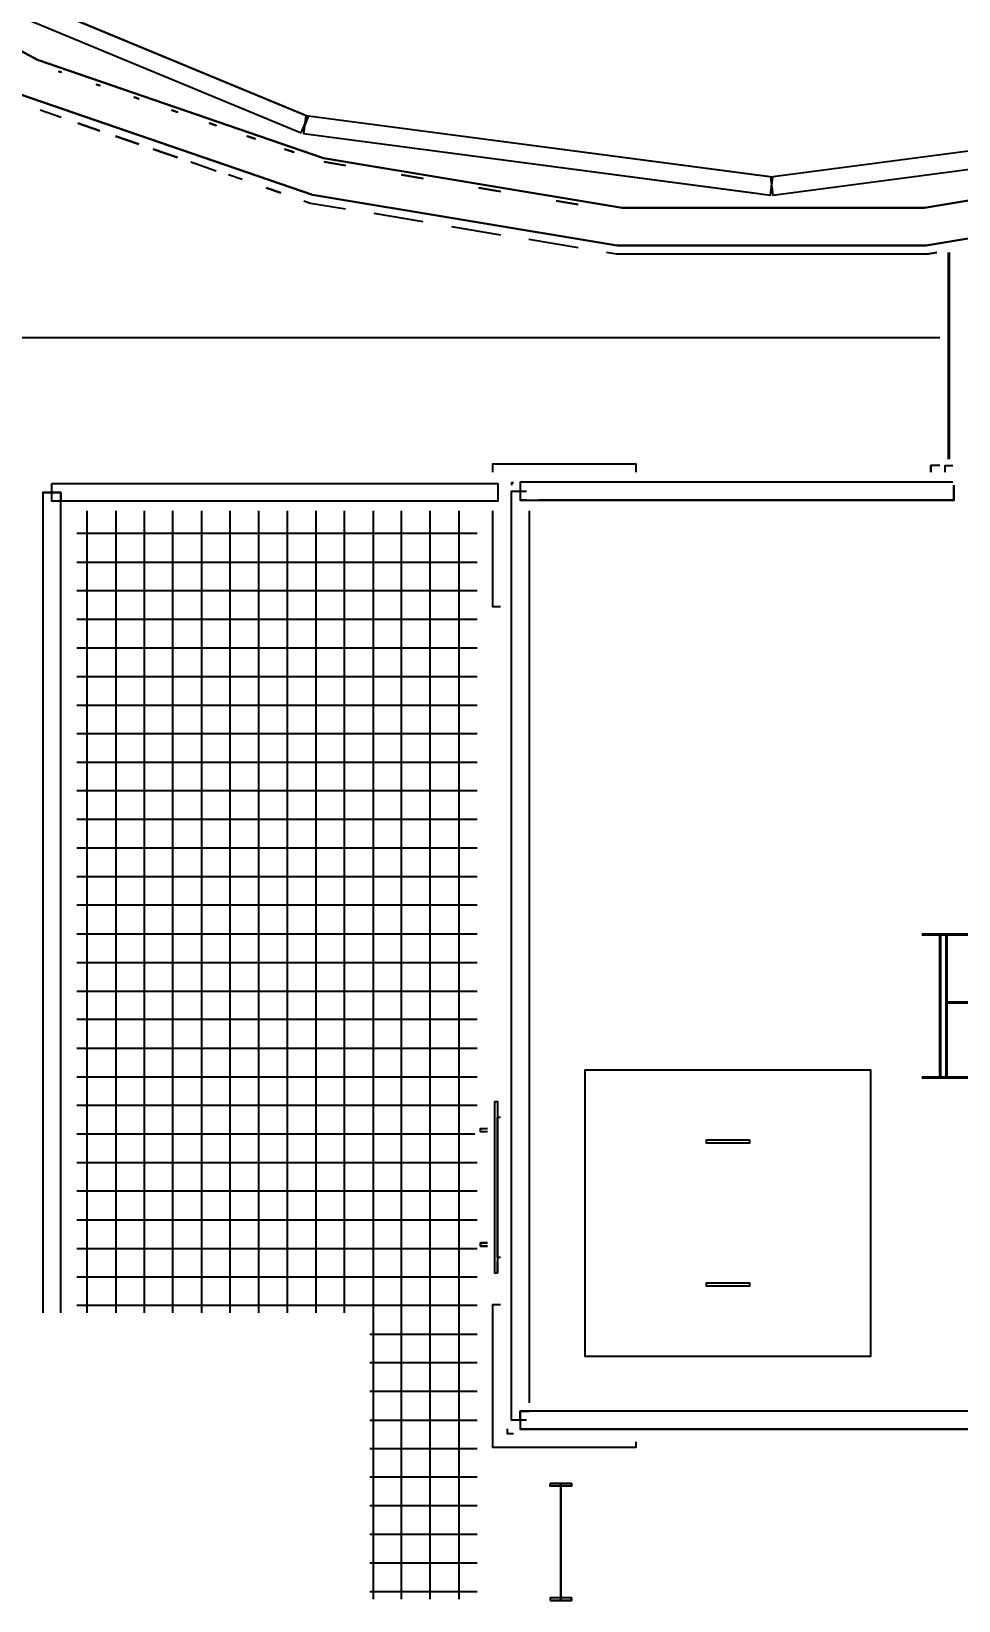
# Model space of a CAD drawing. Extents: x -57244 to 324435, y 15553 to 159369.
# Drawn here: x 98971 to 102214, y 33103 to 38589 of the extents above; entities that cross this region are included whole.
import ezdxf

# ---------------------------------------------------------------- set-up
doc = ezdxf.new("R2010")
doc.units = 0
doc.header["$LTSCALE"] = 2000
doc.header["$MEASUREMENT"] = 0
doc.layers.add('BASE', color=253, linetype='CONTINUOUS')
doc.styles.add('ROMANC', font='ROMANC', dxfattribs={"height": 0.2})

msp = doc.modelspace()

# ---------------------------------------------------------------- linework, layer by layer
at = {"layer": 'BASE', "linetype": 'Continuous'}
for p, q in [((99067.8, 38449), (99075.6, 38446.4)), ((99075.6, 38446.4), (99067.8, 38449)), ((99199.5, 38403.8), (99211.1, 38399.8)), ((99211.1, 38399.8), (99199.5, 38403.8)), ((99331.1, 38358.6), (99346.7, 38353.3)), ((99346.7, 38353.3), (99331.1, 38358.6)), ((99075.6, 38288.3), (99002.4, 38313.4)), ((99075.6, 38288.3), (99002.4, 38313.4)), ((99462.8, 38313.4), (99482.3, 38306.7)), ((99482.3, 38306.7), (99462.8, 38313.4)), ((99134, 38268.2), (99211.1, 38241.8)), ((99211.1, 38241.8), (99134, 38268.2)), ((99594.4, 38268.2), (99617.9, 38260.2)), ((99617.9, 38260.2), (99594.4, 38268.2)), ((99934.3, 38279.9), (99929.4, 38268.2)), ((99934.3, 38279.9), (99929.4, 38268.2)), ((99265.7, 38223), (99346.7, 38195.2)), ((99346.7, 38195.2), (99265.7, 38223)), ((99753.5, 38213.6), (99726.1, 38223)), ((99726.1, 38223), (99753.5, 38213.6)), ((99482.3, 38148.7), (99397.3, 38177.8)), ((99397.3, 38177.8), (99482.3, 38148.7)), ((99529, 38132.7), (99617.9, 38102.1)), ((99529, 38132.7), (99617.9, 38102.1)), ((99889.1, 38167.1), (99857.7, 38177.8)), ((99889.1, 38167.1), (99857.7, 38177.8)), ((99994.7, 38132.7), (100069.9, 38120.1)), ((99994.7, 38132.7), (100069.9, 38120.1)), ((100069.9, 38120.1), (99994.7, 38132.7)), ((99994.7, 38132.7), (100069.9, 38120.1)), ((100069.9, 38120.1), (99994.7, 38132.7)), ((99994.7, 38132.7), (100069.9, 38120.1)), ((99994.7, 38132.7), (100069.9, 38120.1)), ((99994.7, 38132.7), (100069.9, 38120.1)), ((99994.7, 38132.7), (100069.9, 38120.1)), ((99994.7, 38132.7), (100069.9, 38120.1)), ((99994.7, 38132.7), (100069.9, 38120.1)), ((99994.7, 38132.7), (100069.9, 38120.1)), ((99994.7, 38132.7), (100069.9, 38120.1)), ((99994.7, 38132.7), (100069.9, 38120.1)), ((99994.7, 38132.7), (100069.9, 38120.1)), ((99708.3, 38071.1), (99660.6, 38087.5)), ((99708.3, 38071.1), (99660.6, 38087.5)), ((100265.5, 38087.5), (100341, 38074.9)), ((100341, 38074.9), (100265.5, 38087.5)), ((100265.5, 38087.5), (100341, 38074.9)), ((100341, 38074.9), (100265.5, 38087.5)), ((100265.5, 38087.5), (100341, 38074.9)), ((100265.5, 38087.5), (100341, 38074.9)), ((100265.5, 38087.5), (100341, 38074.9)), ((100265.5, 38087.5), (100341, 38074.9)), ((100265.5, 38087.5), (100341, 38074.9)), ((100265.5, 38087.5), (100341, 38074.9)), ((100265.5, 38087.5), (100341, 38074.9)), ((100265.5, 38087.5), (100341, 38074.9)), ((100265.5, 38087.5), (100341, 38074.9)), ((100265.5, 38087.5), (100341, 38074.9)), ((100265.5, 38087.5), (100341, 38074.9)), ((101561.3, 38079.3), (101560.4, 38079.4)), ((99843.9, 38024.5), (99792.3, 38042.3)), ((99792.3, 38042.3), (99843.9, 38024.5)), ((100612.2, 38029.6), (100536.4, 38042.3)), ((100612.2, 38029.6), (100536.4, 38042.3)), ((100536.4, 38042.3), (100612.2, 38029.6)), ((100536.4, 38042.3), (100612.2, 38029.6)), ((100536.4, 38042.3), (100612.2, 38029.6)), ((100612.2, 38029.6), (100536.4, 38042.3)), ((100536.4, 38042.3), (100612.2, 38029.6)), ((100612.2, 38029.6), (100536.4, 38042.3)), ((100536.4, 38042.3), (100612.2, 38029.6)), ((100612.2, 38029.6), (100536.4, 38042.3)), ((100536.4, 38042.3), (100612.2, 38029.6)), ((100612.2, 38029.6), (100536.4, 38042.3)), ((100536.4, 38042.3), (100612.2, 38029.6)), ((100612.2, 38029.6), (100536.4, 38042.3)), ((100536.4, 38042.3), (100612.2, 38029.6)), ((101559.6, 38042.3), (101561.3, 38055)), ((99923.9, 37997.1), (99947.6, 37989)), ((100883.4, 37984.4), (100807.2, 37997.1)), ((100883.4, 37984.4), (100807.2, 37997.1)), ((100807.2, 37997.1), (100883.4, 37984.4)), ((100883.4, 37984.4), (100807.2, 37997.1)), ((100883.4, 37984.4), (100807.2, 37997.1)), ((100883.4, 37984.4), (100807.2, 37997.1)), ((100883.4, 37984.4), (100807.2, 37997.1)), ((100883.4, 37984.4), (100807.2, 37997.1)), ((100883.4, 37984.4), (100807.2, 37997.1)), ((100883.4, 37984.4), (100807.2, 37997.1)), ((100883.4, 37984.4), (100807.2, 37997.1)), ((100883.4, 37984.4), (100807.2, 37997.1)), ((100883.4, 37984.4), (100807.2, 37997.1)), ((100883.4, 37984.4), (100807.2, 37997.1)), ((100883.4, 37984.4), (100807.2, 37997.1)), ((100341, 37923.3), (100169.8, 37951.9)), ((100440.7, 37906.7), (100612.2, 37878)), ((100883.4, 37832.8), (100711.5, 37861.5)), ((102102.9, 37810.4), (102138.4, 37816.3)), ((102177.5, 37816.3), (102177.5, 37093.1)), ((102181.5, 37816.3), (102181.5, 37093.1)), ((102181.5, 37093.1), (102181.5, 37816.3)), ((102181.5, 37093.1), (102181.5, 37816.3)), ((102181.5, 37093.1), (102181.5, 37816.3)), ((102148.9, 37517.9), (98727.2, 37517.9)), ((102117.5, 37048), (102117.5, 37071.5)), ((100680.4, 37012.8), (100680.4, 36950.3)), ((99011.3, 36977.5), (99073.8, 36977.5)), ((100602.5, 36946.3), (99042.5, 36946.3)), ((102198.5, 36950.3), (100747.8, 36950.3)), ((99166.1, 34108.8), (99166.1, 36912.4)), ((99266.1, 36912.4), (99266.1, 34108.8)), ((99366.1, 36912.4), (99366.1, 34108.8)), ((99466.1, 34108.8), (99466.1, 36912.4)), ((99566.1, 36912.4), (99566.1, 34108.8)), ((99666.1, 34108.8), (99666.1, 36912.4)), ((99766.1, 36912.4), (99766.1, 34108.8)), ((99866.1, 36912.4), (99866.1, 34108.8)), ((99966.1, 36912.4), (99966.1, 34108.8)), ((100066.1, 34108.8), (100066.1, 36912.4)), ((100166.1, 36912.4), (100166.1, 33107.5)), ((100266.1, 33107.5), (100266.1, 36912.4)), ((100366.1, 33107.5), (100366.1, 36912.4)), ((100466.1, 36912.4), (100466.1, 33107.5)), ((100712.5, 36912.4), (100712.5, 33793.8)), ((100712.5, 36912.4), (100712.5, 33793.8)), ((100530.5, 36833.9), (99130.5, 36833.9)), ((99130.5, 36733.9), (100530.5, 36733.9)), ((99130.5, 36633.9), (100530.5, 36633.9)), ((99130.5, 36533.9), (100530.5, 36533.9)), ((99130.5, 36433.9), (100530.5, 36433.9)), ((99130.5, 36333.9), (100530.5, 36333.9)), ((99130.5, 36233.9), (100530.5, 36233.9)), ((99130.5, 36133.9), (100530.5, 36133.9)), ((99130.5, 36033.9), (100530.5, 36033.9)), ((100530.5, 35933.9), (99130.5, 35933.9)), ((100530.5, 35833.9), (99130.5, 35833.9)), ((100530.5, 35733.9), (99130.5, 35733.9)), ((99130.5, 35633.9), (100530.5, 35633.9)), ((100530.5, 35533.9), (99130.5, 35533.9)), ((99130.5, 35433.9), (100530.5, 35433.9)), ((99130.5, 35333.9), (100530.5, 35333.9)), ((99130.5, 35233.9), (100530.5, 35233.9)), ((100530.5, 35133.9), (99130.5, 35133.9)), ((99130.5, 35033.9), (100530.5, 35033.9)), ((99130.5, 34933.9), (100530.5, 34933.9)), ((100530.5, 34833.9), (99130.5, 34833.9)), ((100521.8, 34733.9), (99130.5, 34733.9)), ((100601.5, 34302.5), (100601.5, 34697.8)), ((99130.5, 34633.9), (100530.5, 34633.9)), ((100530.5, 34533.9), (99130.5, 34533.9)), ((99130.5, 34433.9), (100530.5, 34433.9)), ((99130.5, 34333.9), (100530.5, 34333.9)), ((100592.5, 34247.5), (100592.5, 34291)), ((100601.5, 34247.5), (100601.5, 34291)), ((100530.5, 34233.9), (99130.5, 34233.9)), ((100530.5, 34133.9), (99130.5, 34133.9)), ((100155.3, 34033.9), (100530.5, 34033.9)), ((100530.5, 33933.9), (100155.3, 33933.9)), ((100530.5, 33833.9), (100155.3, 33833.9)), ((100155.3, 33733.9), (100530.5, 33733.9)), ((100530.5, 33633.9), (100155.3, 33633.9)), ((100530.5, 33533.9), (100155.3, 33533.9)), ((100823.2, 33507.4), (100823.2, 33107.4)), ((100823.2, 33507.4), (100823.2, 33107.4)), ((100823.2, 33107.4), (100823.2, 33507.4)), ((100823.2, 33507.4), (100823.2, 33107.4)), ((100823.2, 33507.4), (100823.2, 33107.4)), ((100823.2, 33507.4), (100823.2, 33107.4)), ((100823.2, 33507.4), (100823.2, 33107.4)), ((100823.2, 33507.4), (100823.2, 33107.4)), ((100530.5, 33433.9), (100155.3, 33433.9)), ((100530.5, 33333.9), (100155.3, 33333.9)), ((100530.5, 33233.9), (100155.3, 33233.9)), ((100530.5, 33133.9), (100155.3, 33133.9))]:
    msp.add_line(p, q, dxfattribs=at)
for points in [[(106080.9, 48882.6), (106623, 48293.8), (107201.8, 47407.8), (107626.9, 46438.6), (107886.7, 45412.7), (107974.1, 44357.9), (107886.7, 43303.2), (107626.9, 42277.3), (107201.8, 41308.1), (106623, 40422.1), (105906.2, 39643.5), (105071, 38993.4), (104140.2, 38489.7), (103139.2, 38146.1), (102095.3, 37971.9), (101037, 37971.9), (99993.1, 38146.1), (98992.1, 38489.7), (98399.2, 38810.6)], [(102148.9, 37517.9), (98727.2, 37517.9), (95897.9, 40347.3)], [(98397.6, 38874.5), (98417.4, 38922.2), (99934.3, 38293.8)], [(103165.9, 38018), (104187.5, 38368.8), (103165.9, 38018), (102100.5, 37840.3)], [(101561.3, 38079.3), (99931.3, 38293.9), (99923.2, 38231.9), (101516.1, 38022.2)], [(99935.4, 38293.4), (99939.2, 38291.8), (99927.2, 38262.9)], [(101560.4, 38047.9), (101564.5, 38078.9), (101560.4, 38079.4), (101560.4, 38079.4)], [(99923.9, 37997.1), (99947.6, 37989), (100069.9, 37968.5)], [(102138.4, 37816.3), (102102.9, 37810.4), (101017.8, 37810.4), (100982.4, 37816.3)], [(100585.5, 37048), (100585.5, 37077.5), (101085.5, 37077.5), (101085.5, 37048)], [(100585.5, 37048), (100585.5, 37077.5), (101085.5, 37077.5), (101085.5, 37048)], [(102148.9, 37071.5), (102117.5, 37071.5), (102117.5, 37048)], [(102167.5, 37048), (102167.5, 37071.5), (102194.1, 37071.5)], [(102167.5, 37048), (102167.5, 37071.5), (102194.1, 37071.5)], [(100702.6, 33733.5), (100650, 33733.5), (100650, 36981.5), (100702.6, 36981.5)], [(100651.3, 37002.8), (100651.3, 37011.5), (100657.4, 37011.5)], [(102194.1, 37012.8), (100680.4, 37012.8), (100682.2, 37012.8)], [(100680.4, 36981.5), (100681, 36981.5), (100681, 36950.3)], [(102196.6, 37002.8), (102196.6, 36950.3), (102198.5, 36950.3), (102198.5, 37002.8)], [(99073.8, 34108.8), (99073.8, 36977.5), (99011.3, 36977.5), (99011.3, 34108.8)], [(99042.5, 36977.5), (99073.8, 36977.5), (99073.8, 36946.3)], [(100702.6, 36950.3), (100682.2, 36950.3), (100680.4, 36950.3), (102196.6, 36950.3)], [(100612.2, 36577.5), (100585.5, 36577.5), (100585.5, 36912.4)], [(100612.2, 36577.5), (100585.5, 36577.5), (100585.5, 36912.4)], [(100592.5, 34833.4), (100592.5, 34847.5), (100601.5, 34847.5), (100601.5, 34833.4)], [(100601.5, 34788.2), (100601.5, 34792.5), (100612.2, 34792.5)], [(100612.2, 34302.5), (100601.5, 34302.5), (100601.5, 34792.5), (100612.2, 34792.5)], [(100567, 34741.5), (100542.5, 34741.5), (100542.5, 34753.5), (100567, 34753.5)], [(100542.5, 34741.5), (100542.5, 34753.5), (100567, 34753.5)], [(100567, 34341.5), (100542.5, 34341.5), (100542.5, 34353.5), (100567, 34353.5)], [(100567, 34353.5), (100542.5, 34353.5), (100542.5, 34341.5), (100567, 34341.5)], [(101085.5, 33658.3), (101085.5, 33637.5), (100585.5, 33637.5), (100585.5, 34137.5), (100612.2, 34137.5)], [(101085.5, 33658.3), (101085.5, 33637.5), (100585.5, 33637.5), (100585.5, 34137.5), (100612.2, 34137.5)], [(100680.4, 33733.5), (100681.1, 33733.5), (100681.1, 33764.8), (100712.5, 33764.8)], [(103565.5, 33702.3), (100682.2, 33702.3), (100680.4, 33702.3), (103563.7, 33702.3), (103565.5, 33702.3), (103565.5, 33764.8), (100747.8, 33764.8)], [(103565.5, 33764.8), (103563.7, 33764.8), (100680.4, 33764.8)], [(100702.6, 33764.8), (100682.2, 33764.8), (100680.4, 33764.8), (100680.4, 33702.3)], [(100635.5, 33703.5), (100635.5, 33687.5), (100657.4, 33687.5)], [(100635.5, 33703.5), (100635.5, 33687.5), (100657.4, 33687.5)], [(100860.7, 33502.7), (100860.7, 33512), (100785.7, 33512)], [(100860.7, 33112), (100860.7, 33102.7), (100785.7, 33102.7)]]:
    msp.add_lwpolyline(points, dxfattribs=at)
for points in [[(99915.3, 38234.1), (99939.2, 38291.8), (98417.4, 38922.2), (98393.4, 38864.4)], [(99067.8, 38449), (99075.6, 38446.4)], [(99075.6, 38446.4), (99067.8, 38449)], [(99075.6, 38446.4), (99067.8, 38449)], [(99075.6, 38446.4), (99067.8, 38449)], [(99075.6, 38446.4), (99067.8, 38449)], [(99075.6, 38446.4), (99067.8, 38449)], [(99075.6, 38446.4), (99067.8, 38449)], [(98933.3, 38368.8), (99954.9, 38018)], [(99199.5, 38403.8), (99211.1, 38399.8)], [(99211.1, 38399.8), (99199.5, 38403.8)], [(99211.1, 38399.8), (99199.5, 38403.8)], [(99211.1, 38399.8), (99199.5, 38403.8)], [(99211.1, 38399.8), (99199.5, 38403.8)], [(99211.1, 38399.8), (99199.5, 38403.8)], [(99211.1, 38399.8), (99199.5, 38403.8)], [(99331.1, 38358.6), (99346.7, 38353.3)], [(99346.7, 38353.3), (99331.1, 38358.6)], [(99346.7, 38353.3), (99331.1, 38358.6)], [(99346.7, 38353.3), (99331.1, 38358.6)], [(99346.7, 38353.3), (99331.1, 38358.6)], [(99346.7, 38353.3), (99331.1, 38358.6)], [(99346.7, 38353.3), (99331.1, 38358.6)], [(99462.8, 38313.4), (99482.3, 38306.7)], [(99482.3, 38306.7), (99462.8, 38313.4)], [(99482.3, 38306.7), (99462.8, 38313.4)], [(99482.3, 38306.7), (99462.8, 38313.4)], [(99482.3, 38306.7), (99462.8, 38313.4)], [(99482.3, 38306.7), (99462.8, 38313.4)], [(99482.3, 38306.7), (99462.8, 38313.4)], [(99594.4, 38268.2), (99617.9, 38260.2)], [(99617.9, 38260.2), (99594.4, 38268.2)], [(99617.9, 38260.2), (99594.4, 38268.2)], [(99617.9, 38260.2), (99594.4, 38268.2)], [(99617.9, 38260.2), (99594.4, 38268.2)], [(99617.9, 38260.2), (99594.4, 38268.2)], [(99617.9, 38260.2), (99594.4, 38268.2)], [(101564.5, 38078.9), (99931.3, 38293.9), (99923.2, 38231.9), (101556.3, 38016.9)], [(103189.5, 38293.9), (101556.3, 38078.9), (101564.5, 38016.9), (103197.6, 38232)], [(99726.1, 38223), (99753.5, 38213.6)], [(99753.5, 38213.6), (99726.1, 38223)], [(99753.5, 38213.6), (99726.1, 38223)], [(99753.5, 38213.6), (99726.1, 38223)], [(99753.5, 38213.6), (99726.1, 38223)], [(99753.5, 38213.6), (99726.1, 38223)], [(99753.5, 38213.6), (99726.1, 38223)], [(99857.7, 38177.8), (99889.1, 38167.1)], [(99889.1, 38167.1), (99857.7, 38177.8)], [(99889.1, 38167.1), (99857.7, 38177.8)], [(99889.1, 38167.1), (99857.7, 38177.8)], [(99889.1, 38167.1), (99857.7, 38177.8)], [(99889.1, 38167.1), (99857.7, 38177.8)], [(99889.1, 38167.1), (99857.7, 38177.8)], [(99042.5, 37008.8), (100602.5, 37008.8), (100602.5, 36946.3), (99042.5, 36946.3)], [(100907.5, 33957.5), (101907.5, 33957.5), (101907.5, 34957.5), (100907.5, 34957.5)], [(100907.5, 34957.5), (100907.5, 33957.5), (101907.5, 33957.5), (101907.5, 34957.5)], [(100601.5, 34247.5), (100592.5, 34247.5), (100592.5, 34847.5), (100601.5, 34847.5)], [(101482.5, 34713.5), (101482.5, 34701.5), (101332.5, 34701.5), (101332.5, 34713.5)], [(101482.5, 34201.5), (101332.5, 34201.5), (101332.5, 34213.5), (101482.5, 34213.5)], [(101332.5, 34201.5), (101332.5, 34213.5), (101482.5, 34213.5), (101482.5, 34201.5)], [(100785.7, 33512), (100860.7, 33512), (100860.7, 33502.7), (100785.7, 33502.7)], [(100785.7, 33102.7), (100860.7, 33102.7), (100860.7, 33112), (100785.7, 33112)]]:
    msp.add_lwpolyline(points, close=True, dxfattribs=at)

# ---------------------------------------------------------------- texts
at = {"layer": 'BASE', "linetype": 'Continuous', "style": 'ROMANC'}
msp.add_text('B205', height=500, dxfattribs=at).set_placement((102043.1, 34931.7))

# ---------------------------------------------------------------- meshes
at = {"layer": 'BASE', "linetype": 'Continuous'}
mesh = msp.add_polyface(dxfattribs=at)
corners = [(98399.2, 38810.6), (98992.1, 38489.7), (98992.1, 38489.7), (99993.1, 38146.1), (99993.1, 38146.1), (101037, 37971.9), (101037, 37971.9), (102095.3, 37971.9), (102095.3, 37971.9), (103139.2, 38146.1), (103139.2, 38146.1), (104140.2, 38489.7), (104140.2, 38489.7), (105071, 38993.4), (105071, 38993.4), (105906.2, 39643.5), (105906.2, 39643.5), (106623, 40422.1), (106623, 40422.1), (107201.8, 41308.1), (107201.8, 41308.1), (107201.8, 41308.1), (107626.9, 42277.3), (107626.9, 42277.3), (107886.7, 43303.2), (107886.7, 43303.2), (107974.1, 44357.9), (107974.1, 44357.9), (107886.7, 45412.7), (107886.7, 45412.7), (107626.9, 46438.6), (107626.9, 46438.6), (107201.8, 47407.8), (107201.8, 47407.8), (106623, 48293.8), (106623, 48293.8), (106080.9, 48882.6)]
mesh.append_faces([[corners[k] for k in face] for face in [(0, 0, 2, 1), (1, 2, 4, 3), (3, 4, 6, 5), (5, 6, 8, 7), (7, 8, 10, 9), (9, 10, 12, 11), (11, 12, 14, 13), (13, 14, 16, 15), (15, 16, 18, 17), (17, 18, 20, 19), (20, 21, 23, 22), (22, 23, 25, 24), (24, 25, 27, 26), (26, 27, 29, 28), (28, 29, 31, 30), (30, 31, 33, 32), (32, 33, 35, 34), (34, 35, 36, 36)]], dxfattribs={"vtx0": -1, "vtx2": -1})
mesh = msp.add_polyface(dxfattribs=at)
corners = [(97983.3, 38882.9), (97983.3, 38882.9), (97983.3, 38882.9), (98933.3, 38368.8), (98933.3, 38368.8), (97510.3, 39251), (97510.3, 39251), (99150.4, 38294.2), (99150.4, 38294.2), (97131, 39546.3), (99954.9, 38018), (99954.9, 38018), (101020.3, 37840.3), (101020.3, 37840.3), (102100.5, 37840.3), (102100.5, 37840.3), (103165.9, 38018)]
mesh.append_faces([[corners[k] for k in face] for face in [(0, 1, 6, 5), (1, 2, 4, 3), (5, 6, 9, 9), (3, 4, 8, 7), (7, 8, 11, 10), (10, 11, 13, 12), (12, 13, 15, 14), (14, 15, 16, 16)]], dxfattribs={"vtx0": -1, "vtx2": -1})
mesh = msp.add_polyface(dxfattribs=at)
corners = [(97983.3, 38882.9), (97983.3, 38882.9), (97983.3, 38882.9), (98933.3, 38368.8), (98933.3, 38368.8), (97510.3, 39251), (97510.3, 39251), (99150.4, 38294.2), (99150.4, 38294.2), (97131, 39546.3), (99954.9, 38018), (99954.9, 38018), (101020.3, 37840.3), (101020.3, 37840.3), (102100.5, 37840.3), (102100.5, 37840.3), (103165.9, 38018)]
mesh.append_faces([[corners[k] for k in face] for face in [(0, 1, 6, 5), (1, 2, 4, 3), (5, 6, 9, 9), (3, 4, 8, 7), (7, 8, 11, 10), (10, 11, 13, 12), (12, 13, 15, 14), (14, 15, 16, 16)]], dxfattribs={"vtx0": -1, "vtx2": -1})
mesh = msp.add_polyface(dxfattribs=at)
corners = [(97983.3, 38882.9), (97983.3, 38882.9), (97983.3, 38882.9), (98933.3, 38368.8), (98933.3, 38368.8), (97510.3, 39251), (97510.3, 39251), (99150.4, 38294.2), (99150.4, 38294.2), (97131, 39546.3), (99954.9, 38018), (99954.9, 38018), (101020.3, 37840.3), (101020.3, 37840.3), (102100.5, 37840.3), (102100.5, 37840.3), (103165.9, 38018)]
mesh.append_faces([[corners[k] for k in face] for face in [(0, 1, 6, 5), (1, 2, 4, 3), (5, 6, 9, 9), (3, 4, 8, 7), (7, 8, 11, 10), (10, 11, 13, 12), (12, 13, 15, 14), (14, 15, 16, 16)]], dxfattribs={"vtx0": -1, "vtx2": -1})
mesh = msp.add_polyface(dxfattribs=at)
corners = [(97983.3, 38882.9), (97983.3, 38882.9), (97983.3, 38882.9), (98933.3, 38368.8), (98933.3, 38368.8), (97510.3, 39251), (97510.3, 39251), (99150.4, 38294.2), (99150.4, 38294.2), (97131, 39546.3), (99954.9, 38018), (99954.9, 38018), (101020.3, 37840.3), (101020.3, 37840.3), (102100.5, 37840.3), (102100.5, 37840.3), (103165.9, 38018)]
mesh.append_faces([[corners[k] for k in face] for face in [(0, 1, 6, 5), (1, 2, 4, 3), (5, 6, 9, 9), (3, 4, 8, 7), (7, 8, 11, 10), (10, 11, 13, 12), (12, 13, 15, 14), (14, 15, 16, 16)]], dxfattribs={"vtx0": -1, "vtx2": -1})
mesh = msp.add_polyface(dxfattribs=at)
corners = [(97983.3, 38882.9), (97983.3, 38882.9), (97983.3, 38882.9), (98933.3, 38368.8), (98933.3, 38368.8), (97510.3, 39251), (97510.3, 39251), (99150.4, 38294.2), (99150.4, 38294.2), (97131, 39546.3), (99954.9, 38018), (99954.9, 38018), (101020.3, 37840.3), (101020.3, 37840.3), (102100.5, 37840.3), (102100.5, 37840.3), (103165.9, 38018)]
mesh.append_faces([[corners[k] for k in face] for face in [(0, 1, 6, 5), (1, 2, 4, 3), (5, 6, 9, 9), (3, 4, 8, 7), (7, 8, 11, 10), (10, 11, 13, 12), (12, 13, 15, 14), (14, 15, 16, 16)]], dxfattribs={"vtx0": -1, "vtx2": -1})
mesh = msp.add_polyface(dxfattribs=at)
corners = [(97983.3, 38882.9), (97983.3, 38882.9), (97983.3, 38882.9), (98933.3, 38368.8), (98933.3, 38368.8), (97510.3, 39251), (97510.3, 39251), (99150.4, 38294.2), (99150.4, 38294.2), (97131, 39546.3), (99954.9, 38018), (99954.9, 38018), (101020.3, 37840.3), (101020.3, 37840.3), (102100.5, 37840.3), (102100.5, 37840.3), (103165.9, 38018)]
mesh.append_faces([[corners[k] for k in face] for face in [(0, 1, 6, 5), (1, 2, 4, 3), (5, 6, 9, 9), (3, 4, 8, 7), (7, 8, 11, 10), (10, 11, 13, 12), (12, 13, 15, 14), (14, 15, 16, 16)]], dxfattribs={"vtx0": -1, "vtx2": -1})

doc.saveas('drawing.dxf')
